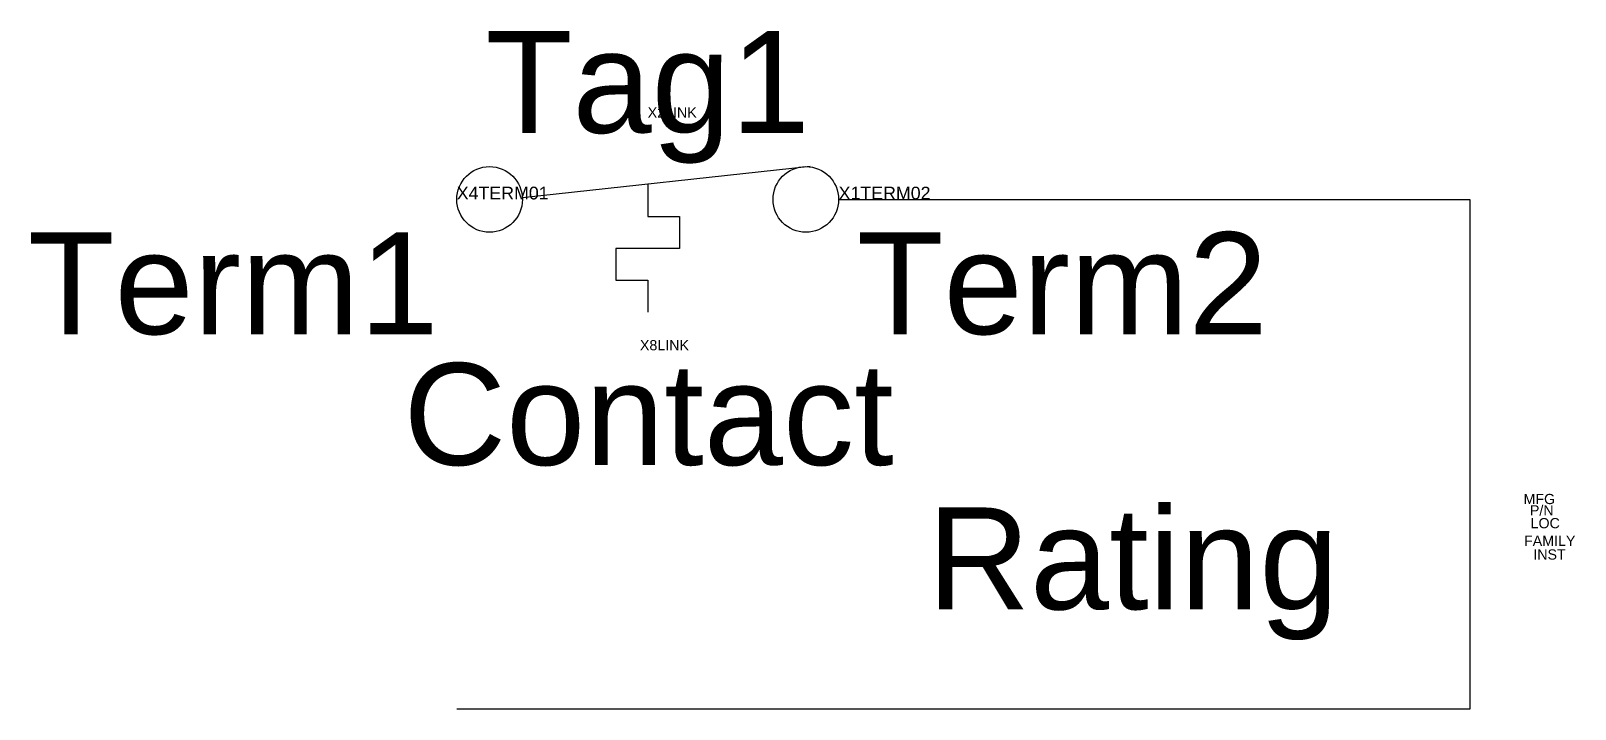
# Model space of a CAD drawing. Header units: inches. Extents: x -0.42 to 3.89, y -0.5 to 0.17.
# Drawn here: x -0.418 to 1.098, y -0.5 to 0.165 of the extents above; entities outside this region: 3.
import ezdxf
from ezdxf.enums import TextEntityAlignment as Align

# ---------------------------------------------------------------- set-up
doc = ezdxf.new("R2010")
doc.units = ezdxf.units.IN
doc.header["$MEASUREMENT"] = 0
doc.layers.add('WIRES', color=7, linetype='Continuous')
doc.styles.add('INERCONNECT TABLES', font='arial.ttf', dxfattribs={"height": 0.1})
doc.styles.add('WD', font='arial.ttf', dxfattribs={"height": 1})

msp = doc.modelspace()

# ---------------------------------------------------------------- linework, layer by layer
at = {"linetype": 'Continuous'}
msp.add_line((0.0644, 0.002), (0.3469, 0.0326), dxfattribs=at)
for p, q in [((0.1875, 0.0153), (0.1875, -0.0168)), ((0.1875, -0.0168), (0.2187, -0.0168)), ((0.2187, -0.0168), (0.2187, -0.0481)), ((0.2187, -0.0481), (0.1562, -0.0481)), ((0.1562, -0.0481), (0.1562, -0.0793)), ((0.1562, -0.0793), (0.1875, -0.0793)), ((0.1875, -0.0793), (0.1875, -0.1106))]:
    msp.add_line(p, q)
for centre in [(0.0322, 0), (0.3428, 0)]:
    msp.add_circle(centre, 0.0322)
at = {"layer": 'WIRES'}
for p, q in [((0.375, 0), (0.995, 0)), ((0.995, 0), (0.995, -0.5)), ((0.995, -0.5), (0, -0.5))]:
    msp.add_line(p, q, dxfattribs=at)

# ---------------------------------------------------------------- texts
at = {"style": 'INERCONNECT TABLES', "flags": 8}
msp.add_attdef('Tag1', text='TAS', height=0.1, dxfattribs=at).set_placement((0.1875, 0.0653), align=Align.CENTER)
for tag, p, s, height, style, flags in [('X2LINK', (0.1875, 0.0803), '', 0.01, 'WD', 9), ('X4TERM01', (0, 0), '', 0.0125, 'WD', 9), ('X1TERM02', (0.375, 0), '', 0.0125, 'WD', 9), ('X8LINK', (0.1799, -0.148), '', 0.01, 'WD', 9), ('Rating', (0.4621, -0.4022), '', 0.1, 'INERCONNECT TABLES', 8), ('FAMILY', (1.0481, -0.3399), 'FLS', 0.01, 'WD', 9)]:
    msp.add_attdef(tag, p, s, height=height, dxfattribs=dict(style=style, flags=flags))
for tag, p in [('Desc1', (3.5, 0)), ('Desc2', (3.5, -0.15)), ('Desc3', (3.5, -0.3))]:
    msp.add_attdef(tag, text='', height=0.1, dxfattribs=at).set_placement(p, align=Align.MIDDLE_LEFT)
at = {"linetype": 'Continuous', "style": 'INERCONNECT TABLES', "flags": 8}
msp.add_attdef('Term1', text='', height=0.1, dxfattribs=at).set_placement((-0.0178, -0.0322), align=Align.TOP_RIGHT)
msp.add_attdef('Term2', text='', height=0.1, dxfattribs=at).set_placement((0.3928, -0.0322), align=Align.TOP_LEFT)
at = {"style": 'INERCONNECT TABLES', "flags": 8}
msp.add_attdef('Contact', text='NC', height=0.1, dxfattribs=at).set_placement((0.1883, -0.1606), align=Align.TOP_CENTER)
at = {"linetype": 'Continuous', "style": 'WD', "flags": 9}
for tag, p in [('MFG', (1.0631, -0.2989)), ('P/N', (1.0655, -0.31)), ('LOC', (1.0689, -0.3226))]:
    msp.add_attdef(tag, text='', height=0.01, dxfattribs=at).set_placement(p, align=Align.CENTER)
msp.add_attdef('INST', (1.0572, -0.3533), '', height=0.01, dxfattribs=at)

doc.saveas('drawing.dxf')
